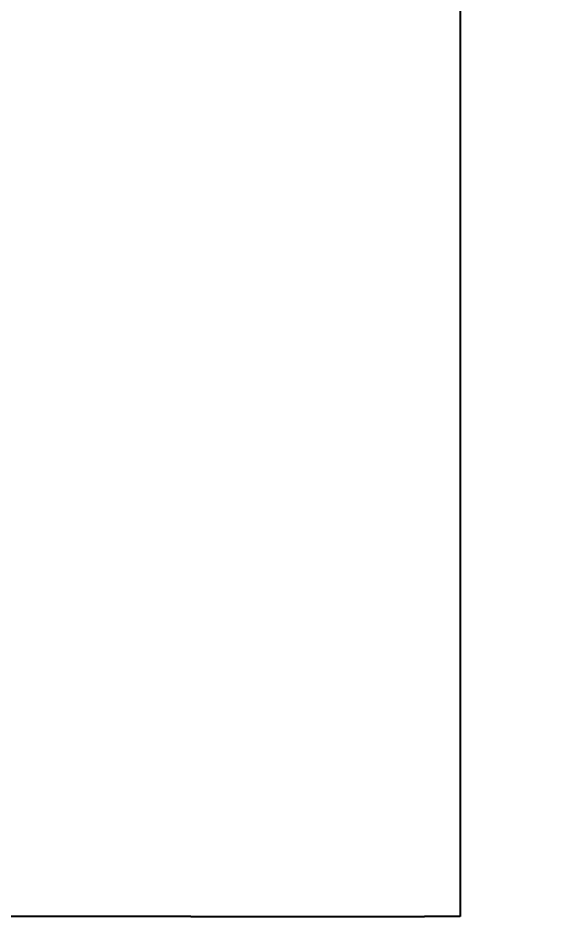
# Model space of a CAD drawing. Header units: millimetres. Extents: x 129 to 6329, y 33 to 3553.
# Drawn here: x 290.67 to 296.55, y 2386.02 to 2395.94 of the extents above; entities that cross this region are included whole.
import ezdxf

# ---------------------------------------------------------------- set-up
doc = ezdxf.new("R2010")
doc.units = ezdxf.units.MM
doc.linetypes.add('ACAD_ISO02W100', pattern=[15, 12, -3])
doc.layers.add('cota', color=82, linetype='ACAD_ISO02W100')
doc.layers.add('Perfiles', color=255, linetype='Continuous')
doc.styles.get("Standard").update_dxf_attribs({"font": 'arial.ttf'})
doc.dimstyles.new('ISO-25', dxfattribs={"dimtxt": 2.5, "dimasz": 2.5, "dimexe": 1.25, "dimexo": 0.625, "dimtad": 1, "dimtxsty": 'Standard', "dimcen": 2.5, "dimadec": 0, "dimazin": 0, "dimtfac": 1, "dimtmove": 0, "dimatfit": 3, "dimfxl": 1, "dimarcsym": 0})

# ---------------------------------------------------------------- blocks, each defined once
blk = doc.blocks.new('*D245')
at = {"layer": 'cota', "color": 0, "lineweight": -2, "transparency": 16777216}
for p, q in [((279.1237, 2385.4754), (279.1237, 2362.0374)), ((295.5156, 2385.4754), (295.5156, 2362.0374)), ((281.6237, 2363.2874), (293.0156, 2363.2874)), ((295.5156, 2363.2874), (332.0896, 2363.2874))]:
    blk.add_line(p, q, dxfattribs=at)
at = {"layer": 'cota', "color": 0, "transparency": 16777216}
for points in [[(281.6237, 2363.7041), (281.6237, 2362.8708), (279.1237, 2363.2874)], [(293.0156, 2363.7041), (293.0156, 2362.8708), (295.5156, 2363.2874)]]:
    blk.add_solid(points, dxfattribs=at)
at = {"layer": 'cota', "color": 0, "transparency": 16777216, "insert": (315.0526, 2369.922), "char_height": 10, "attachment_point": 5}
blk.add_mtext('16,39', dxfattribs=at)

msp = doc.modelspace()

# ---------------------------------------------------------------- linework, layer by layer
at = {"layer": 'Perfiles', "extrusion": (0, 1, 0)}
for p, q in [((295.5156, 2401.1004), (295.5156, 2386.1004)), ((292.5666, 2386.1004), (289.9813, 2386.1004)), ((292.5666, 2386.1004), (295.1263, 2386.1004)), ((295.5156, 2386.1004), (295.1263, 2386.1004))]:
    msp.add_line(p, q, dxfattribs=at)

# ---------------------------------------------------------------- dimensions: what is measured, and where the dimension line sits
at = {"layer": 'cota'}
dim = msp.add_linear_dim(base=(295.5156, 2363.2874), p1=(279.1237, 2386.1004), p2=(295.5156, 2386.1004), dimstyle='ISO-25', override={"dimtxt": 10}, dxfattribs=at)
dim.commit()
dim.dimension.update_dxf_attribs({"geometry": '*D245', "text_midpoint": (315.0526, 2363.2874), "dimtype": 160})

doc.saveas('drawing.dxf')
